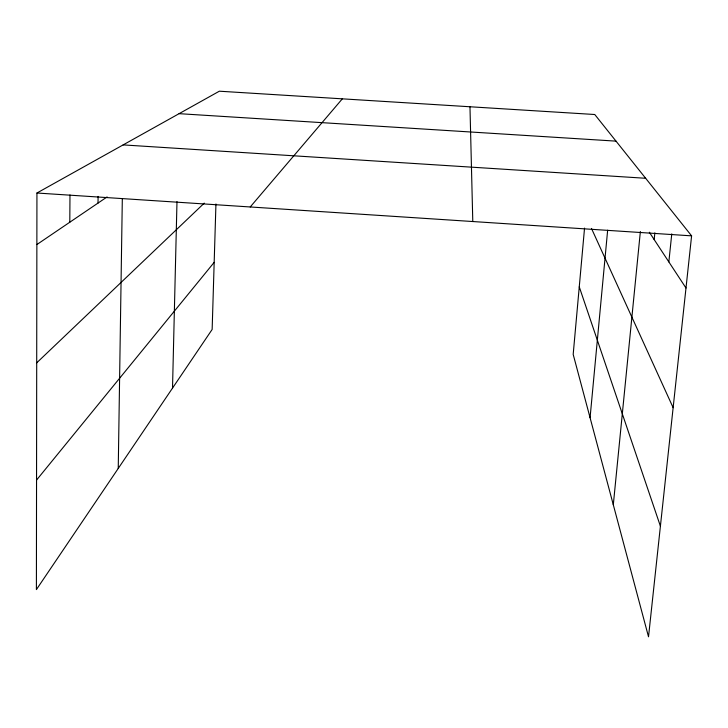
<?xml version="1.0" encoding="UTF-8"?>
<svg xmlns="http://www.w3.org/2000/svg" width="728" height="728" viewBox="0 0 728 728"><rect width="100%" height="100%" fill="white"/><g stroke="black" fill="none" stroke-linecap="round" stroke-linejoin="round"><path stroke-width="1.09" d="M584.548 228.092L573.182 354.399L648.521 636.8L691.6 235.854L594.767 114.514L219.346 91.2L36.937 193.011L36.4 589.58L212.148 329.447L215.943 203.977M69.797 222.231L69.979 194.949M98.025 203.085L98.098 196.414M118.245 468.441L122.313 198.899M172.518 388.106L176.986 201.611M590.071 417.717L607.653 230.184M613.304 504.777L640.367 231.531M654.172 239.585L654.854 232.851M668.841 261.916L671.771 233.852M36.546 480.07L214.178 262.344M250.223 206.97L342.333 98.835M36.709 362.844L204.268 203.121M36.873 244.553L107.089 196.933M179.088 113.668L616.006 141.132M123.132 144.899L645.645 178.278M36.937 193.011L691.6 235.854M649.34 232.223L685.994 288.024M591.491 228.456L673.136 407.689M579.26 286.85L660.405 526.189M469.97 106.761L472.79 221.54"/></g></svg>
